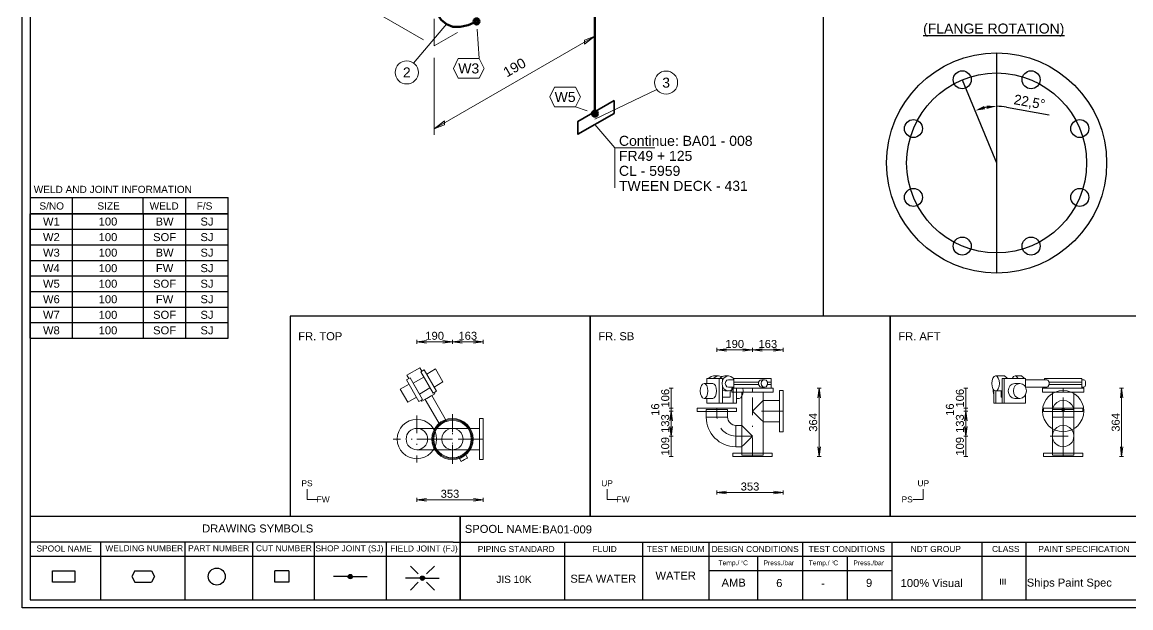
# Model space of a CAD drawing. Header units: millimetres. Extents: x 0 to 420, y 0 to 297.
# Drawn here: x 0 to 277.1, y 0 to 146.4 of the extents above; entities that cross this region are included whole.
import ezdxf
from ezdxf.enums import TextEntityAlignment as Align

# ---------------------------------------------------------------- set-up
doc = ezdxf.new("R2010")
doc.units = ezdxf.units.MM
doc.linetypes.add('DOTTED_DASHED5', pattern=[9.99994, 4.444418, -2.666651, 0.222221, -2.666651])
doc.linetypes.add('DOTTED_DASHED6', pattern=[10, 4.444444, -2.666667, 0.222222, -2.666667])
doc.layers.get('DEFPOINTS').update_dxf_attribs({"color": 1})
for name, color, linetype in [('FramesFromTables', 40, 'Continuous'), ('I_Coordinates', 11, 'Continuous'), ('I_Dimensions', 4, 'Continuous'), ('I_OtherComponents', 2, 'Continuous'), ('I_PartNumbers', 9, 'Continuous'), ('I_Pipes', 1, 'Continuous'), ('I_Tags', 8, 'Continuous'), ('SymbolsOnDrawingSheet', 1, 'Continuous'), ('TextFromTables', 2, 'Continuous'), ('TextFromTextBoxes', 2, 'Continuous')]:
    doc.layers.add(name, color=color, linetype=linetype)
doc.styles.add('Cadmatic Default Text', font='arial.ttf')
doc.dimstyles.new('ISO-25', dxfattribs={"dimtxt": 2.5, "dimasz": 2.5, "dimexe": 1.25, "dimexo": 0.625, "dimtad": 1, "dimtxsty": 'Standard', "dimcen": 2.5, "dimadec": 0, "dimazin": 0, "dimtfac": 1, "dimtmove": 0, "dimatfit": 3, "dimfxl": 1, "dimarcsym": 0})

# ---------------------------------------------------------------- blocks, each defined once
blk = doc.blocks.new('BA01728716702_BOM_4')
at = {"layer": 'FramesFromTables', "linetype": 'ByBlock', "lineweight": -3}
for p, q in [((2, 98.5), (51.5, 98.5)), ((2, 67.43), (2, 98.5)), ((2, 67.43), (2, 98.5)), ((12.6, 67.43), (12.6, 98.5)), ((12.6, 67.43), (12.6, 98.5)), ((30.3, 67.43), (30.3, 98.5)), ((30.3, 67.43), (30.3, 98.5)), ((40.9, 67.43), (40.9, 98.5)), ((40.9, 67.43), (40.9, 98.5)), ((51.5, 67.43), (51.5, 98.5)), ((2, 94.62), (51.5, 94.62)), ((2, 90.73), (51.5, 90.73)), ((2, 86.85), (51.5, 86.85)), ((2, 82.96), (51.5, 82.96)), ((2, 79.08), (51.5, 79.08)), ((2, 75.19), (51.5, 75.19)), ((2, 71.31), (51.5, 71.31))]:
    blk.add_line(p, q, dxfattribs=at)
at = {"layer": 'FramesFromTables', "linetype": 'ByBlock', "lineweight": -3, "flags": 128}
blk.add_lwpolyline([(2, 67.43), (51.5, 67.43), (51.5, 98.5)], dxfattribs=at)
at = {"layer": 'TextFromTables', "linetype": 'ByBlock', "lineweight": 25, "style": 'Cadmatic Default Text'}
for s, p in [('W1', (7.3, 96.56)), ('100', (21.45, 96.56)), ('BW', (35.6, 96.56)), ('SJ', (46.2, 96.56)), ('W2', (7.3, 92.67)), ('100', (21.45, 92.67)), ('SOF', (35.6, 92.67)), ('SJ', (46.2, 92.67)), ('W3', (7.3, 88.79)), ('100', (21.45, 88.79)), ('BW', (35.6, 88.79)), ('SJ', (46.2, 88.79)), ('100', (21.45, 84.91)), ('SJ', (46.2, 84.91)), ('W4', (7.3, 84.91)), ('FW', (35.6, 84.91)), ('W5', (7.3, 81.02)), ('100', (21.45, 81.02)), ('SOF', (35.6, 81.02)), ('SJ', (46.2, 81.02)), ('W6', (7.3, 77.14)), ('100', (21.45, 77.14)), ('FW', (35.6, 77.14)), ('SJ', (46.2, 77.14)), ('W7', (7.3, 73.25)), ('100', (21.45, 73.25)), ('SOF', (35.6, 73.25)), ('SJ', (46.2, 73.25)), ('W8', (7.3, 69.37)), ('100', (21.45, 69.37)), ('SOF', (35.6, 69.37)), ('SJ', (46.2, 69.37))]:
    blk.add_text(s, height=2, dxfattribs=at).set_placement(p, align=Align.MIDDLE_CENTER)
at = {"layer": 'TextFromTextBoxes', "linetype": 'ByBlock', "lineweight": -3, "style": 'Cadmatic Default Text'}
blk.add_text('BA01-009', height=2, dxfattribs=at).set_placement((130, 19.6), align=Align.MIDDLE_LEFT)
for s, p in [('WATER', (163.35, 8.05)), ('SEA WATER', (145.25, 7.28)), ('AMB', (177.85, 6.3)), ('6', (189.25, 6.2)), ('-', (200.2, 6.15)), ('9', (211.7, 6.25)), ('100% Visual', (227.35, 6.2)), ('Ships Paint Spec', (261.75, 6.3))]:
    blk.add_text(s, height=2, dxfattribs=at).set_placement(p, align=Align.MIDDLE_CENTER)
blk = doc.blocks.new('SEDS_SPOOL_FORMAT_Gol_8')
at = {"layer": 'SymbolsOnDrawingSheet', "linetype": 'ByBlock', "lineweight": -3, "flags": 128}
for points in [[(0, 297), (420, 297), (420, 0), (0, 0), (0, 297)], [(2, 295.01), (2, 2)], [(2, 102.57), (51.49, 102.57)], [(12.6, 98.45), (12.6, 102.57)], [(30.28, 98.45), (30.28, 102.57)], [(40.88, 98.45), (40.88, 102.57)], [(51.49, 98.45), (51.49, 102.57)], [(2, 98.5), (51.5, 98.5)], [(2, 98.5), (51.5, 98.5)], [(51.49, 98.47), (2, 98.47)], [(2, 98.45), (51.49, 98.45)], [(2, 22.93), (107.74, 22.93)], [(107.74, 22.93), (292.02, 22.93)], [(109.52, 22.93), (109.52, 2)], [(109.52, 2), (109.52, 22.93)], [(107.74, 16.45), (2, 16.45)], [(19.62, 16.45), (19.62, 2)], [(40.69, 16.45), (40.69, 2)], [(57.56, 16.45), (57.56, 2)], [(72.95, 16.45), (72.95, 2)], [(91.02, 16.45), (91.02, 2)], [(107.74, 16.45), (292.02, 16.45)], [(135.58, 16.45), (135.58, 2)], [(155.03, 16.45), (155.03, 2)], [(171.67, 16.45), (171.67, 2)], [(195.02, 16.45), (195.02, 2)], [(217.4, 16.45), (217.4, 2)], [(239.85, 16.45), (239.85, 2)], [(250.91, 16.34), (250.91, 2)], [(2, 12.91), (292.02, 12.91)], [(183.82, 12.91), (183.82, 2)], [(206.21, 12.91), (206.21, 2)], [(13.2, 6.41), (7.55, 6.41), (7.55, 9.23), (13.2, 9.23)], [(13.2, 9.23), (13.2, 6.41)], [(28.12, 9.23), (27.42, 7.82)], [(28.12, 9.23), (32.36, 9.23)], [(32.36, 9.23), (33.07, 7.82)], [(66.68, 9.23), (66.68, 6.41), (63.15, 6.41), (63.15, 9.23)], [(66.68, 9.23), (63.15, 9.23)], [(81.49, 7.78), (82.04, 8.32)], [(81.51, 7.9), (81.93, 8.32)], [(81.52, 7.7), (82.14, 8.32)], [(99, 8.47), (97.06, 10.41)], [(101.09, 8.47), (103.03, 10.41)], [(171.67, 9.37), (217.4, 9.37)], [(171.67, 9.37), (217.4, 9.37)], [(27.42, 7.82), (28.12, 6.41)], [(28.12, 6.41), (32.36, 6.41)], [(33.07, 7.82), (32.36, 6.41)], [(81.48, 7.82), (77.79, 7.82)], [(81.55, 7.62), (82.22, 8.29)], [(81.56, 8.06), (81.76, 8.26)], [(81.57, 7.54), (82.28, 8.25)], [(81.62, 7.48), (82.34, 8.2)], [(81.68, 7.44), (82.4, 8.16)], [(81.74, 7.39), (82.45, 8.1)], [(81.8, 7.35), (82.48, 8.02)], [(81.88, 7.32), (82.5, 7.94)], [(81.98, 7.32), (82.53, 7.86)], [(82.09, 7.32), (82.52, 7.75)], [(82.24, 7.36), (82.47, 7.59)], [(82.54, 7.82), (86.24, 7.82)], [(99.51, 7.42), (95.82, 7.42)], [(99, 6.38), (97.06, 4.44)], [(99.53, 7.47), (99.99, 7.93)], [(99.53, 7.37), (100.1, 7.93)], [(99.56, 7.29), (100.2, 7.93)], [(99.58, 7.62), (99.88, 7.93)], [(99.58, 7.21), (100.27, 7.89)], [(99.61, 7.13), (100.33, 7.84)], [(99.67, 7.08), (100.39, 7.8)], [(99.73, 7.03), (100.45, 7.75)], [(99.79, 6.99), (100.49, 7.69)], [(99.85, 6.94), (100.52, 7.61)], [(99.94, 6.92), (100.54, 7.53)], [(100.04, 6.92), (100.57, 7.45)], [(100.15, 6.92), (100.54, 7.31)], [(100.38, 7.04), (100.49, 7.15)], [(100.57, 7.42), (104.27, 7.42)], [(101.09, 6.38), (103.03, 4.44)], [(2, 2), (418.01, 2)]]:
    blk.add_lwpolyline(points, dxfattribs=at)
at = {"layer": 'SymbolsOnDrawingSheet', "linetype": 'ByBlock', "lineweight": -3}
for centre, radius in [((48.63, 7.82), 2.12), ((82.01, 7.82), 0.53), ((100.04, 7.42), 0.53)]:
    blk.add_circle(centre, radius, dxfattribs=at)
at = {"layer": 'SymbolsOnDrawingSheet', "linetype": 'ByBlock', "lineweight": -3, "style": 'Cadmatic Default Text'}
for s, p in [('WELD AND JOINT INFORMATION', (2.89, 105.5)), ('S/NO', (4.31, 101.36)), ('SIZE', (18.81, 101.36)), ('WELD', (31.86, 101.36)), ('F/S', (43.63, 101.36))]:
    blk.add_text(s, height=1.8, dxfattribs=at).set_placement(p, align=Align.TOP_LEFT)
for s, height, p in [('DRAWING SYMBOLS', 2, (44.98, 18.84)), ('Temp./  C   ', 1.2, (174.06, 10.65)), ('0', 0.53, (179.71, 11.25)), ('Press./bar', 1.2, (185.31, 10.65)), ('Temp./  C   ', 1.2, (196.61, 10.65)), ('0', 0.53, (202.37, 11.25)), ('Press./bar', 1.2, (207.78, 10.65))]:
    blk.add_text(s, height=height, dxfattribs=at).set_placement(p)
for s, height, p in [('SPOOL NAME:', 2, (110.65, 19.73)), ('SPOOL NAME', 1.5, (3.58, 14.83)), ('WELDING NUMBER', 1.5, (20.79, 14.91)), ('PART NUMBER', 1.5, (41.48, 14.91)), ('CUT NUMBER', 1.5, (58.44, 14.91)), ('SHOP JOINT (SJ)', 1.5, (73.31, 14.85)), ('FIELD JOINT (FJ)', 1.5, (92, 14.83)), ('PIPING STANDARD', 1.5, (113.89, 14.7)), ('FLUID', 1.5, (142.57, 14.7)), ('TEST MEDIUM', 1.5, (156.14, 14.7)), ('DESIGN CONDITIONS', 1.5, (172.34, 14.7)), ('TEST CONDITIONS', 1.5, (196.58, 14.7)), ('NDT GROUP', 1.5, (222.09, 14.7)), ('CLASS', 1.5, (242.43, 14.72)), ('PAINT SPECIFICATION', 1.5, (254.01, 14.7)), ('JIS 10K', 1.8, (118.53, 7.12)), ('III', 1.5, (244.26, 6.51))]:
    blk.add_text(s, height=height, dxfattribs=at).set_placement(p, align=Align.MIDDLE_LEFT)
blk = doc.blocks.new('BA01728716702_PRT_8_3')
at = {"layer": 'I_Pipes', "linetype": 'ByBlock', "lineweight": 0}
for q in [(67.66, 122.78), (73.5, 119.42)]:
    blk.add_line((67.66, 116.05), q, dxfattribs=at)
at = {"layer": 'I_Pipes', "linetype": 'ByBlock', "lineweight": 50, "flags": 128}
blk.add_lwpolyline([(78.27, 122.17), (76.2, 121.21), (74.21, 120.76), (72.38, 120.83), (70.77, 121.43), (69.45, 122.52), (68.47, 124.07), (67.87, 126.02), (67.66, 128.29)], dxfattribs=at)
at = {"layer": 'I_Pipes', "linetype": 'ByBlock', "lineweight": 50}
for centre, radius in [((67.66, 128.29), 0.75), ((67.66, 128.29), 0.375), ((78.27, 122.17), 0.75), ((78.27, 122.17), 0.375)]:
    blk.add_circle(centre, radius, dxfattribs=at)
blk = doc.blocks.new('BA01728716702_PRT_12_3')
at = {"layer": 'I_Pipes', "linetype": 'ByBlock', "lineweight": 50}
blk.add_line((107.86, 99.11), (107.86, 227.87), dxfattribs=at)
blk = doc.blocks.new('BA01728716702_PRT_17_3')
at = {"layer": 'I_OtherComponents', "linetype": 'ByBlock', "lineweight": 35, "flags": 128}
blk.add_lwpolyline([(112.67, 102.37), (112.67, 99.16), (103.62, 93.93), (103.62, 97.15), (112.67, 102.37)], dxfattribs=at)
at = {"layer": 'I_OtherComponents', "linetype": 'ByBlock', "lineweight": 50}
for radius in [0.75, 0.375]:
    blk.add_circle((107.86, 99.11), radius, dxfattribs=at)
blk = doc.blocks.new('BA01728716702_DIM_0_3')
at = {"layer": 'I_Dimensions', "linetype": 'ByBlock', "lineweight": 0}
for p, q in [((40.17, 178.27), (65.06, 163.9)), ((41.46, 131.17), (41.46, 177.52)), ((65.06, 117.55), (40.17, 131.92))]:
    blk.add_line(p, q, dxfattribs=at)
at = {"layer": 'I_Dimensions', "linetype": 'ByBlock', "lineweight": 0, "flags": 128}
for points in [[(41.46, 177.52), (41.9, 174.27), (41.03, 174.77), (41.46, 177.52)], [(41.46, 131.17), (41.9, 133.92), (41.03, 134.42), (41.46, 131.17)]]:
    blk.add_lwpolyline(points, dxfattribs=at)
at = {"layer": 'I_Dimensions', "linetype": 'ByBlock', "lineweight": 0, "style": 'Cadmatic Default Text'}
blk.add_text('149', height=2.5, rotation=90, dxfattribs=at).set_placement((38.22, 156.22), align=Align.MIDDLE_CENTER)
blk = doc.blocks.new('BA01728716702_DIM_1_3')
at = {"layer": 'I_Dimensions', "linetype": 'ByBlock', "lineweight": 0}
for p, q in [((107.86, 117), (107.86, 136.26)), ((67.66, 95.3), (107.86, 118.5)), ((67.66, 113.05), (67.66, 93.8))]:
    blk.add_line(p, q, dxfattribs=at)
at = {"layer": 'I_Dimensions', "linetype": 'ByBlock', "lineweight": 0, "flags": 128}
for points in [[(107.86, 118.5), (105.26, 116.5), (105.26, 117.5), (107.86, 118.5)], [(67.66, 95.3), (70.26, 96.3), (70.26, 97.3), (67.66, 95.3)]]:
    blk.add_lwpolyline(points, dxfattribs=at)
at = {"layer": 'I_Dimensions', "linetype": 'ByBlock', "lineweight": 0, "style": 'Cadmatic Default Text'}
blk.add_text('190', height=2.5, rotation=30, dxfattribs=at).set_placement((87.76, 110.65), align=Align.MIDDLE_CENTER)
blk = doc.blocks.new('BA01728716702_CRD_0_3')
at = {"layer": 'I_Coordinates', "linetype": 'ByBlock', "lineweight": 0}
blk.add_line((112.88, 90.55), (107.86, 96.38), dxfattribs=at)
at = {"layer": 'I_Coordinates', "linetype": 'ByBlock', "lineweight": 0, "flags": 128}
blk.add_lwpolyline([(112.88, 80.55), (112.88, 90.55), (122.88, 90.55)], dxfattribs=at)
at = {"layer": 'I_Coordinates', "linetype": 'ByBlock', "lineweight": 0, "style": 'Cadmatic Default Text'}
for s, p in [('Continue: BA01 - 008', (113.88, 93.55)), ('FR49 + 125', (113.88, 89.8)), ('CL - 5959', (113.88, 86.05)), ('TWEEN DECK - 431', (113.88, 82.3))]:
    blk.add_text(s, height=2.5, dxfattribs=at).set_placement(p, align=Align.TOP_LEFT)
blk = doc.blocks.new('BA01728716702_PTN_0_3')
at = {"layer": 'I_PartNumbers', "linetype": 'ByBlock', "lineweight": 0}
blk.add_line((123.32, 105.15), (107.86, 97.75), dxfattribs=at)
blk.add_circle((125.66, 106.85), 2.89, dxfattribs=at)
at = {"layer": 'I_PartNumbers', "linetype": 'ByBlock', "lineweight": 0, "style": 'Cadmatic Default Text'}
blk.add_text('3', height=2.5, dxfattribs=at).set_placement((125.66, 106.85), align=Align.MIDDLE_CENTER)
blk = doc.blocks.new('BA01728716702_PTN_9_3')
at = {"layer": 'I_PartNumbers', "linetype": 'ByBlock', "lineweight": 0}
blk.add_line((62.54, 111.74), (70.77, 121.43), dxfattribs=at)
blk.add_circle((60.84, 109.4), 2.89, dxfattribs=at)
at = {"layer": 'I_PartNumbers', "linetype": 'ByBlock', "lineweight": 0, "style": 'Cadmatic Default Text'}
blk.add_text('2', height=2.5, dxfattribs=at).set_placement((60.84, 109.4), align=Align.MIDDLE_CENTER)
blk = doc.blocks.new('Pi_Weld_5')
at = {"layer": 'I_Tags', "linetype": 'ByBlock', "lineweight": 0, "flags": 128}
for points in [[(2.62, 2.45), (2.09, 9.78)], [(-2.62, 2.45), (-3.84, 0)], [(-3.84, 0), (-2.62, -2.45)], [(2.62, 2.45), (-2.62, 2.45)], [(3.84, 0), (2.62, 2.45)], [(2.62, -2.45), (3.84, 0)], [(-2.62, -2.45), (2.62, -2.45)]]:
    blk.add_lwpolyline(points, dxfattribs=at)
at = {"layer": 'I_Tags', "linetype": 'ByBlock', "lineweight": 0, "style": 'Cadmatic Default Text'}
blk.add_text('W3', height=2.5, dxfattribs=at).set_placement((0, 0), align=Align.MIDDLE_CENTER)
blk = doc.blocks.new('Pi_Weld_6')
at = {"layer": 'I_Tags', "linetype": 'ByBlock', "lineweight": 0, "flags": 128}
for points in [[(-2.62, 2.45), (-3.84, 0)], [(-3.84, 0), (-2.62, -2.45)], [(2.62, 2.45), (-2.62, 2.45)], [(3.84, 0), (2.62, 2.45)], [(2.62, -2.45), (3.84, 0)], [(-2.62, -2.45), (2.62, -2.45)], [(2.62, -2.45), (5.55, -3.49)]]:
    blk.add_lwpolyline(points, dxfattribs=at)
at = {"layer": 'I_Tags', "linetype": 'ByBlock', "lineweight": 0, "style": 'Cadmatic Default Text'}
blk.add_text('W5', height=2.5, dxfattribs=at).set_placement((0, 0), align=Align.MIDDLE_CENTER)
blk = doc.blocks.new('*U52')
blk.add_circle((0, 0), 2.25)
blk = doc.blocks.new('*U53')
at = {"color": 0, "linetype": 'ByBlock', "lineweight": -2, "transparency": 16777216}
blk.add_blockref('*U52', (-209.94, 47.4), dxfattribs=at)
for p, rotation in [((-225.85, 40.81), 45.00000000000001), ((-194.03, 40.81), 315), ((-232.44, 24.9), 90), ((-187.44, 24.9), 270), ((-225.85, 8.99), 135), ((-194.03, 8.99), 225), ((-209.94, 2.4), 180)]:
    blk.add_blockref('*U52', p, dxfattribs=dict(at, rotation=rotation))
blk = doc.blocks.new('*D54')
at = {"color": 0, "lineweight": -2, "transparency": 16777216}
blk.add_line((246.07, 125.15), (256.74, 123.24), dxfattribs=at)
for start, end in [(100.1241, 102.3759), (79.8759, 90)]:
    blk.add_arc((243.58, 111.2), 14.17, start, end, dxfattribs=at)
at = {"color": 0, "transparency": 16777216}
for points in [[(240.67, 124.64), (240.42, 125.43), (238.16, 124.29)], [(241.06, 125.56), (241.13, 124.73), (243.58, 125.37)]]:
    blk.add_solid(points, dxfattribs=at)
at = {"layer": 'DEFPOINTS', "color": 0, "transparency": 16777216}
for p in [(243.58, 138.7), (234.97, 131.99), (239.92, 124.88), (243.58, 111.2), (243.58, 83.7)]:
    blk.add_point(p, dxfattribs=at)
at = {"color": 0, "transparency": 16777216, "insert": (251.77, 126.24), "char_height": 2.5, "attachment_point": 5, "rotation": 349.8759}
blk.add_mtext('22,5°', dxfattribs=at)

msp = doc.modelspace()

# ---------------------------------------------------------------- linework, layer by layer
for p, q in [((243.583, 138.699), (243.583, 83.699)), ((234.972, 131.987), (243.583, 111.199))]:
    msp.add_line(p, q)
msp.add_lwpolyline([(284.351, 72.9), (200.294, 72.9), (200.294, 151.076), (284.351, 151.076)], close=True)
at = {"linetype": 'DOTTED_DASHED6', "lineweight": 13, "flags": 128}
for points in [[(182.559, 54.874), (182.559, 53.937)], [(182.559, 38.153), (182.559, 53.937)], [(260.209, 54.874), (260.209, 53.937)], [(260.209, 38.153), (260.209, 53.937)], [(173.659, 49.922), (173.659, 49.079)], [(260.209, 49.922), (260.209, 49.079)], [(98.659, 48.094), (98.659, 36.287)], [(107.559, 48.375), (107.559, 36.006)], [(107.559, 36.287), (107.559, 48.094)], [(173.659, 47.698), (173.659, 49.594)], [(190.215, 49.172), (189.278, 49.172)], [(260.209, 47.698), (260.209, 49.594)], [(260.209, 42.938), (260.209, 47.698)], [(104.563, 42.191), (92.756, 42.191)], [(98.659, 42.191), (103.419, 42.191)], [(113.743, 42.191), (101.374, 42.191)], [(113.462, 42.191), (101.655, 42.191)], [(114.278, 42.191), (107.559, 42.191)], [(115.215, 42.191), (114.278, 42.191)], [(256.996, 42.938), (263.422, 42.938)], [(260.209, 42.938), (260.209, 40.261)], [(182.559, 37.825), (182.559, 38.669)], [(260.209, 37.825), (260.209, 38.669)]]:
    msp.add_lwpolyline(points, dxfattribs=at)
at = {"linetype": 'DOTTED_DASHED5', "lineweight": 13, "flags": 128}
for points in [[(178.419, 42.938), (177.187, 43.1), (176.039, 43.576), (175.053, 44.332), (174.297, 45.318), (173.822, 46.466), (173.659, 47.698)], [(189.278, 49.172), (182.559, 49.172)], [(103.419, 42.191), (107.557, 42.191)], [(178.419, 42.938), (182.557, 42.938)]]:
    msp.add_lwpolyline(points, dxfattribs=at)
for radius in [27.5, 22.5]:
    msp.add_circle((243.583, 111.199), radius)
at = {"layer": 'SymbolsOnDrawingSheet', "linetype": 'ByBlock', "lineweight": 25, "flags": 128}
for points in [[(67, 22.9), (142, 22.9), (142, 72.9), (67, 72.9), (67, 22.9)], [(142, 22.9), (217, 22.9), (217, 72.9), (142, 72.9), (142, 22.9)], [(217, 22.9), (292, 22.9), (292, 72.9), (217, 72.9), (217, 22.9)]]:
    msp.add_lwpolyline(points, dxfattribs=at)
at = {"layer": 'SymbolsOnDrawingSheet', "linetype": 'ByBlock', "lineweight": 13, "flags": 128}
for points in [[(98.659, 66.006), (98.659, 67.006)], [(98.659, 66.506), (101.059, 66.19), (98.659, 66.506), (101.059, 66.823), (98.659, 66.506)], [(107.559, 66.506), (105.159, 66.823), (107.559, 66.506), (105.159, 66.19), (107.559, 66.506)], [(107.559, 66.006), (107.559, 67.006)], [(107.559, 66.506), (109.959, 66.19), (107.559, 66.506), (109.959, 66.823), (107.559, 66.506)], [(115.215, 66.506), (112.815, 66.823), (115.215, 66.506), (112.815, 66.19), (115.215, 66.506)], [(115.215, 66.006), (115.215, 67.006)], [(98.659, 66.506), (107.559, 66.506)], [(107.559, 66.506), (115.215, 66.506)], [(173.659, 63.966), (173.659, 64.966)], [(173.659, 64.466), (176.059, 64.15), (173.659, 64.466), (176.059, 64.782), (173.659, 64.466)], [(173.659, 64.466), (182.559, 64.466)], [(182.559, 64.466), (180.159, 64.782), (182.559, 64.466), (180.159, 64.15), (182.559, 64.466)], [(182.559, 63.966), (182.559, 64.966)], [(182.559, 64.466), (184.959, 64.15), (182.559, 64.466), (184.959, 64.782), (182.559, 64.466)], [(182.559, 64.466), (190.215, 64.466)], [(190.215, 64.466), (187.815, 64.782), (190.215, 64.466), (187.815, 64.15), (190.215, 64.466)], [(190.215, 63.966), (190.215, 64.966)], [(162.74, 54.874), (161.74, 54.874)], [(162.24, 49.922), (162.24, 54.874)], [(198.715, 54.874), (199.715, 54.874)], [(199.215, 54.874), (198.899, 52.474), (199.215, 54.874), (199.531, 52.474), (199.215, 54.874)], [(199.215, 37.825), (199.215, 54.874)], [(236.394, 54.874), (235.394, 54.874)], [(235.894, 49.922), (235.894, 54.874)], [(274.327, 54.874), (275.327, 54.874)], [(274.827, 54.874), (274.511, 52.474), (274.827, 54.874), (275.143, 52.474), (274.827, 54.874)], [(274.827, 37.825), (274.827, 54.874)], [(162.74, 49.922), (161.74, 49.922)], [(162.24, 49.172), (162.24, 49.922)], [(236.394, 49.922), (235.394, 49.922)], [(235.894, 49.172), (235.894, 49.922)], [(162.74, 49.172), (161.74, 49.172)], [(162.24, 49.172), (161.924, 46.772), (162.24, 49.172), (162.556, 46.772), (162.24, 49.172)], [(162.24, 42.938), (162.24, 49.172)], [(236.394, 49.172), (235.394, 49.172)], [(235.894, 49.172), (235.577, 46.772), (235.894, 49.172), (236.21, 46.772), (235.894, 49.172)], [(235.894, 42.938), (235.894, 49.172)], [(162.24, 42.938), (162.556, 45.338), (162.24, 42.938), (161.924, 45.338), (162.24, 42.938)], [(235.894, 42.938), (236.21, 45.338), (235.894, 42.938), (235.577, 45.338), (235.894, 42.938)], [(162.74, 42.938), (161.74, 42.938)], [(162.24, 37.825), (162.24, 42.938)], [(236.394, 42.938), (235.394, 42.938)], [(235.894, 37.825), (235.894, 42.938)], [(199.215, 37.825), (199.531, 40.225), (199.215, 37.825), (198.899, 40.225), (199.215, 37.825)], [(274.827, 37.825), (275.143, 40.225), (274.827, 37.825), (274.511, 40.225), (274.827, 37.825)], [(162.74, 37.825), (161.74, 37.825)], [(198.715, 37.825), (199.715, 37.825)], [(236.394, 37.825), (235.394, 37.825)], [(274.327, 37.825), (275.327, 37.825)], [(173.659, 29.325), (173.659, 28.325)], [(173.659, 28.825), (176.059, 28.509), (173.659, 28.825), (176.059, 29.141), (173.659, 28.825)], [(173.659, 28.825), (190.215, 28.825)], [(190.215, 28.825), (187.815, 29.141), (190.215, 28.825), (187.815, 28.509), (190.215, 28.825)], [(190.215, 29.325), (190.215, 28.325)], [(98.659, 27.506), (98.659, 26.506)], [(98.659, 27.006), (101.059, 26.69), (98.659, 27.006), (101.059, 27.323), (98.659, 27.006)], [(98.659, 27.006), (115.215, 27.006)], [(115.215, 27.006), (112.815, 27.323), (115.215, 27.006), (112.815, 26.69), (115.215, 27.006)], [(115.215, 27.506), (115.215, 26.506)]]:
    msp.add_lwpolyline(points, dxfattribs=at)
at = {"layer": 'SymbolsOnDrawingSheet', "linetype": 'ByBlock', "lineweight": 18, "flags": 128}
for points in [[(96.191, 58.132), (99.437, 60.006)], [(99.437, 60.006), (99.924, 59.162)], [(100.502, 59.496), (99.622, 58.988)], [(99.622, 58.988), (102.714, 53.632), (103.594, 54.14)], [(100.502, 59.496), (103.594, 54.14)], [(105.186, 56.466), (102.985, 55.195), (101.111, 58.441), (103.312, 59.712), (105.186, 56.466)], [(94.508, 54.629), (96.709, 55.9)], [(100.072, 52.107), (96.98, 57.463), (96.1, 56.955)], [(99.192, 51.599), (96.1, 56.955)], [(96.678, 57.288), (96.191, 58.132)], [(100.395, 57.649), (97.753, 56.124)], [(100.395, 57.649), (97.753, 56.124)], [(99.299, 53.446), (97.753, 56.124)], [(170.445, 56.092), (170.803, 55.949), (171.107, 55.543), (171.31, 54.935), (171.382, 54.218), (171.31, 53.501), (171.107, 52.893), (170.803, 52.486), (170.445, 52.344), (170.086, 52.486), (169.782, 52.893), (169.579, 53.501), (169.508, 54.218), (169.579, 54.935), (169.782, 55.543), (170.086, 55.949), (170.445, 56.092)], [(172.642, 56.092), (170.445, 56.092)], [(174.192, 57.31), (171.1, 57.31)], [(171.1, 57.31), (171.1, 56.092)], [(171.668, 57.417), (171.606, 57.31)], [(172.816, 57.966), (172.195, 57.823), (171.668, 57.417)], [(172.642, 56.092), (173, 55.949), (173.304, 55.543), (173.507, 54.935), (173.579, 54.218), (173.507, 53.501), (173.304, 52.893), (173, 52.486), (172.642, 52.344)], [(172.816, 57.966), (174.074, 57.966)], [(172.926, 57.417), (172.864, 57.31)], [(174.074, 57.966), (173.453, 57.823), (172.926, 57.417)], [(174.695, 57.823), (174.074, 57.966)], [(174.192, 51.126), (174.192, 57.31), (175.072, 57.31)], [(174.413, 57.31), (174.475, 57.417)], [(174.475, 57.417), (175.001, 57.823), (175.622, 57.966)], [(174.848, 57.705), (174.695, 57.823)], [(176.557, 54.218), (175.936, 54.36), (175.409, 54.767), (175.058, 55.375), (174.934, 56.092), (175.058, 56.809), (175.409, 57.417), (175.936, 57.823), (176.557, 57.966), (177.178, 57.823), (177.705, 57.417)], [(175.072, 57.31), (175.072, 56.834)], [(176.557, 57.966), (175.622, 57.966)], [(175.857, 56.56), (175.748, 56.092)], [(175.748, 56.092), (175.857, 55.623)], [(176.154, 56.903), (175.857, 56.56)], [(175.857, 55.623), (176.154, 55.28)], [(176.559, 57.029), (176.154, 56.903)], [(177.874, 57.029), (176.559, 57.029)], [(177.705, 57.417), (177.874, 57.125)], [(177.874, 57.31), (177.767, 57.31)], [(177.874, 54.874), (177.874, 57.31), (187.244, 57.31), (187.244, 54.874), (177.874, 54.874)], [(177.874, 55.787), (177.874, 56.396)], [(177.874, 56.396), (184.12, 56.396)], [(184.121, 55.787), (177.874, 55.787)], [(184.042, 56.092), (184.163, 56.56)], [(184.163, 55.623), (184.042, 56.092)], [(184.163, 56.56), (184.484, 56.903)], [(184.484, 55.28), (184.163, 55.623)], [(184.484, 56.903), (184.901, 57.029), (185.531, 57.029)], [(185.531, 57.029), (185.125, 56.903), (184.828, 56.56), (184.72, 56.092), (184.828, 55.623), (185.125, 55.28), (185.531, 55.155), (185.937, 55.28), (186.234, 55.623), (186.343, 56.092), (186.234, 56.56), (185.937, 56.903), (185.531, 57.029)], [(186.272, 56.396), (187.244, 56.396)], [(187.244, 55.787), (186.272, 55.787)], [(187.244, 56.396), (187.244, 55.787)], [(243.331, 57.966), (243.689, 57.823), (243.993, 57.417), (244.196, 56.809), (244.268, 56.092), (244.196, 55.375), (243.993, 54.767), (243.689, 54.36), (243.331, 54.218), (242.972, 54.36), (242.668, 54.767), (242.465, 55.375), (242.394, 56.092), (242.465, 56.809), (242.668, 57.417), (242.972, 57.823), (243.331, 57.966)], [(245.509, 57.966), (243.331, 57.966)], [(245.445, 51.126), (245.445, 57.31), (244.937, 57.31), (244.937, 51.126), (245.445, 51.126)], [(250.801, 57.31), (245.445, 57.31)], [(245.509, 57.966), (246.172, 57.417)], [(246.172, 57.417), (246.208, 57.31)], [(248.126, 52.344), (247.504, 52.486), (246.978, 52.893), (246.626, 53.501), (246.503, 54.218), (246.626, 54.935), (246.978, 55.543), (247.504, 55.949), (248.126, 56.092)], [(247.529, 57.417), (247.493, 57.31)], [(248.854, 57.417), (248.55, 57.823), (248.191, 57.966), (247.833, 57.823), (247.529, 57.417)], [(249.394, 52.344), (248.773, 52.486), (248.246, 52.893), (247.895, 53.501), (247.771, 54.218), (247.895, 54.935), (248.246, 55.543), (248.773, 55.949), (249.394, 56.092), (250.015, 55.949), (250.542, 55.543), (250.893, 54.935), (251.017, 54.218), (250.893, 53.501), (250.542, 52.893), (250.015, 52.486), (249.394, 52.344)], [(249.394, 56.092), (248.126, 56.092)], [(248.191, 57.966), (249.81, 57.966)], [(248.89, 57.31), (248.854, 57.417)], [(250.473, 57.417), (249.81, 57.966)], [(250.509, 57.31), (250.473, 57.417)], [(250.801, 55.094), (250.801, 57.31)], [(250.801, 57.029), (256.152, 57.029)], [(255.524, 57.31), (264.894, 57.31), (264.894, 54.874), (255.524, 54.874)], [(255.524, 57.029), (255.524, 57.31)], [(256.152, 57.029), (256.406, 56.903)], [(256.406, 56.903), (256.619, 56.56)], [(256.619, 55.623), (256.406, 55.28)], [(256.619, 56.56), (256.702, 56.092)], [(256.702, 56.092), (256.619, 55.623)], [(256.648, 56.396), (264.894, 56.396)], [(264.894, 55.787), (256.648, 55.787)], [(265.358, 57.029), (264.894, 57.029)], [(264.894, 56.396), (264.894, 55.787)], [(265.592, 56.903), (265.358, 57.029)], [(265.764, 56.56), (265.592, 56.903)], [(265.592, 55.28), (265.764, 55.623)], [(265.827, 56.092), (265.764, 56.56)], [(265.764, 55.623), (265.827, 56.092)], [(98.583, 52.654), (96.382, 51.383), (94.508, 54.629)], [(99.299, 53.446), (101.941, 54.971)], [(103.18, 53.523), (99.934, 51.649)], [(101.965, 52.816), (101.559, 52.582)], [(102.262, 52.987), (101.965, 52.816)], [(105.954, 46.592), (106.075, 46.635), (102.371, 53.05), (102.262, 52.987)], [(103.016, 53.807), (103.18, 53.523)], [(175.072, 55.349), (175.072, 51.126)], [(175.622, 54.218), (175.072, 54.344)], [(176.941, 54.306), (176.941, 52.672), (175.072, 52.672)], [(175.072, 52.672), (175.395, 52.672)], [(175.395, 52.672), (176.941, 52.672)], [(175.622, 54.218), (176.557, 54.218)], [(176.154, 55.28), (176.559, 55.155)], [(177.705, 54.767), (177.178, 54.36), (176.557, 54.218)], [(176.559, 55.155), (177.873, 55.155)], [(187.712, 54.874), (187.712, 53.937), (177.405, 53.937), (177.405, 54.874), (187.712, 54.874)], [(177.874, 55.059), (177.705, 54.767)], [(177.714, 54.783), (177.714, 51.126)], [(178.594, 51.126), (178.594, 54.874)], [(179.245, 52.344), (179.604, 52.486), (179.908, 52.893), (180.111, 53.501), (180.182, 54.218)], [(179.881, 38.153), (179.881, 53.937), (185.236, 53.937), (185.236, 38.153), (179.881, 38.153)], [(180.182, 54.218), (180.117, 54.874)], [(185.531, 55.155), (184.901, 55.155), (184.484, 55.28)], [(190.215, 44.018), (189.278, 44.018), (189.278, 54.325), (190.215, 54.325), (190.215, 44.018)], [(242.763, 54.64), (242.69, 54.218)], [(242.69, 54.218), (242.814, 53.501)], [(242.814, 53.501), (242.904, 53.345)], [(242.904, 51.126), (242.904, 54.452)], [(243.331, 54.218), (244.937, 54.218)], [(243.412, 54.218), (243.412, 51.126)], [(244.751, 54.218), (244.751, 52.672), (244.937, 52.672)], [(244.751, 52.672), (244.937, 52.672)], [(256.152, 55.155), (250.801, 55.155)], [(250.801, 51.126), (250.801, 53.341)], [(265.363, 54.874), (265.363, 53.937), (255.056, 53.937), (255.056, 54.874), (265.363, 54.874)], [(255.524, 54.874), (255.524, 55.155)], [(256.406, 55.28), (256.152, 55.155)], [(257.532, 38.153), (257.532, 53.937), (262.887, 53.937), (262.887, 38.153), (257.532, 38.153)], [(264.894, 55.155), (265.358, 55.155)], [(265.358, 55.155), (265.592, 55.28)], [(99.192, 51.599), (100.072, 52.107)], [(99.934, 51.649), (99.77, 51.933)], [(100.857, 52.176), (100.748, 52.113), (104.452, 45.698)], [(101.154, 52.347), (100.857, 52.176)], [(101.559, 52.582), (101.154, 52.347)], [(178.579, 49.922), (178.579, 49.079), (168.74, 49.079), (168.74, 49.922), (178.579, 49.922)], [(170.445, 52.344), (172.642, 52.344)], [(171.1, 52.344), (171.1, 51.126)], [(171.1, 51.126), (174.192, 51.126)], [(171.1, 51.126), (171.98, 51.126), (175.072, 51.126)], [(175.072, 51.126), (174.192, 51.126)], [(174.622, 51.126), (177.714, 51.126)], [(174.622, 51.126), (175.502, 51.126), (178.594, 51.126)], [(177.714, 51.126), (178.594, 51.126)], [(179.245, 52.344), (178.594, 52.344)], [(183.386, 49.999), (182.559, 49.172)], [(184.132, 50.745), (183.386, 49.999)], [(184.725, 51.338), (184.132, 50.745)], [(185.105, 51.718), (184.725, 51.338)], [(189.274, 51.849), (185.236, 51.849), (185.105, 51.718)], [(242.904, 51.126), (248.259, 51.126), (248.768, 51.126)], [(243.412, 51.126), (242.904, 51.126)], [(243.412, 51.126), (248.768, 51.126)], [(244.937, 51.126), (250.293, 51.126)], [(245.445, 51.126), (250.801, 51.126)], [(248.126, 52.344), (249.394, 52.344)], [(250.293, 51.126), (250.801, 51.126)], [(255.29, 49.922), (255.29, 49.078)], [(255.29, 49.922), (255.949, 49.922)], [(255.949, 49.922), (256.731, 49.922), (257.75, 49.922), (258.936, 49.922), (259.974, 49.922), (260.444, 49.922), (261.482, 49.922), (262.669, 49.922), (263.687, 49.922), (264.469, 49.922), (264.96, 49.922), (265.129, 49.922)], [(257.663, 49.999), (257.532, 49.172), (257.663, 49.999)], [(258.043, 50.745), (257.663, 49.999), (258.043, 50.745)], [(258.635, 51.338), (258.043, 50.745), (258.635, 51.338)], [(259.382, 51.718), (258.635, 51.338), (259.382, 51.718)], [(260.209, 51.849), (259.382, 51.718), (260.209, 51.849)], [(259.974, 49.078), (259.974, 49.922)], [(261.037, 51.718), (260.209, 51.849), (261.037, 51.718)], [(260.444, 49.922), (260.444, 49.078)], [(261.783, 51.338), (261.037, 51.718), (261.783, 51.338)], [(262.375, 50.745), (261.783, 51.338), (262.375, 50.745)], [(262.756, 49.999), (262.375, 50.745), (262.756, 49.999)], [(262.887, 49.172), (262.756, 49.999), (262.887, 49.172)], [(265.129, 49.078), (265.129, 49.922)], [(115.215, 37.037), (114.278, 37.037), (114.278, 47.344), (115.215, 47.344), (115.215, 37.037)], [(170.982, 47.698), (170.982, 49.594), (176.337, 49.594), (176.337, 47.698), (170.982, 47.698)], [(170.982, 47.698), (176.337, 47.698)], [(182.559, 49.172), (183.386, 48.344)], [(183.386, 48.344), (184.132, 47.598)], [(184.132, 47.598), (184.725, 47.006)], [(255.29, 49.078), (255.457, 49.078), (255.949, 49.078), (256.731, 49.078), (257.75, 49.078), (258.936, 49.078), (260.209, 49.078), (261.482, 49.078), (262.669, 49.078), (263.687, 49.078), (264.469, 49.078), (264.96, 49.078), (265.129, 49.078), (264.96, 49.078), (264.469, 49.078), (263.687, 49.078), (262.669, 49.078), (261.482, 49.078), (260.444, 49.078), (259.974, 49.078), (258.936, 49.078), (257.75, 49.078), (256.731, 49.078), (255.949, 49.078), (255.457, 49.078), (255.29, 49.078)], [(257.532, 47.698), (257.532, 49.594), (262.887, 49.594), (262.887, 47.698), (257.532, 47.698)], [(262.887, 47.698), (262.756, 47.698), (262.375, 47.698), (261.783, 47.698), (261.037, 47.698), (260.209, 47.698), (259.382, 47.698), (258.635, 47.698), (258.043, 47.698), (257.663, 47.698), (257.532, 47.698)], [(257.532, 47.698), (257.532, 46.466)], [(262.887, 46.466), (262.887, 47.698)], [(98.659, 44.868), (98.822, 44.868)], [(98.822, 44.868), (99.297, 44.868)], [(99.297, 44.868), (100.053, 44.868)], [(100.053, 44.868), (101.039, 44.868)], [(101.039, 44.868), (102.187, 44.868)], [(102.187, 44.868), (103.419, 44.868)], [(106.731, 44.737), (107.557, 44.868), (103.424, 44.868)], [(104.452, 45.698), (104.549, 45.781)], [(104.549, 45.781), (104.822, 45.993)], [(104.822, 45.993), (105.216, 46.248)], [(105.216, 46.248), (105.634, 46.462)], [(105.392, 43.764), (105.985, 44.357)], [(105.634, 46.462), (105.954, 46.592)], [(105.985, 44.357), (106.731, 44.737)], [(114.274, 44.868), (107.559, 44.868), (108.386, 44.737)], [(108.386, 44.737), (109.132, 44.357)], [(109.132, 44.357), (109.725, 43.764)], [(178.419, 45.616), (178.419, 40.261)], [(180.012, 45.485), (179.881, 45.616), (178.424, 45.616)], [(180.392, 45.104), (180.012, 45.485)], [(180.985, 44.512), (180.392, 45.104)], [(181.731, 43.766), (180.985, 44.512)], [(184.725, 47.006), (185.105, 46.625)], [(185.105, 46.625), (185.236, 46.494), (189.274, 46.494)], [(257.532, 46.466), (257.532, 45.318)], [(257.532, 45.318), (257.532, 44.332)], [(258.043, 44.512), (257.663, 43.766)], [(258.635, 45.104), (258.043, 44.512)], [(259.382, 45.485), (258.635, 45.104)], [(260.209, 45.616), (259.382, 45.485)], [(261.037, 45.485), (260.209, 45.616)], [(261.783, 45.104), (261.037, 45.485)], [(262.375, 44.512), (261.783, 45.104)], [(262.756, 43.766), (262.375, 44.512)], [(262.887, 45.318), (262.887, 46.466)], [(262.887, 44.332), (262.887, 45.318)], [(104.881, 42.191), (105.012, 43.018)], [(105.012, 41.363), (104.881, 42.191)], [(105.012, 43.018), (105.392, 43.764)], [(109.725, 43.764), (110.105, 43.018)], [(110.105, 43.018), (110.236, 42.191)], [(110.236, 42.191), (110.105, 41.363)], [(180.985, 41.364), (181.731, 42.111)], [(182.557, 42.938), (181.731, 43.766)], [(181.731, 42.111), (182.557, 42.938)], [(257.532, 44.332), (257.532, 43.576)], [(257.663, 43.766), (257.532, 42.938)], [(257.532, 43.576), (257.532, 43.1)], [(257.532, 43.1), (257.532, 42.938)], [(262.887, 42.938), (262.756, 43.766)], [(262.887, 43.576), (262.887, 44.332)], [(262.887, 43.1), (262.887, 43.576)], [(262.887, 42.938), (262.887, 43.1)], [(98.822, 39.513), (98.659, 39.513)], [(99.297, 39.513), (98.822, 39.513)], [(100.053, 39.513), (99.297, 39.513)], [(101.039, 39.513), (100.053, 39.513)], [(102.187, 39.513), (101.039, 39.513)], [(103.419, 39.513), (102.187, 39.513)], [(103.424, 39.513), (107.557, 39.513), (106.731, 39.644)], [(105.392, 40.617), (105.012, 41.363)], [(105.985, 40.025), (105.392, 40.617)], [(106.731, 39.644), (105.985, 40.025)], [(108.386, 39.644), (107.559, 39.513), (114.274, 39.513)], [(109.132, 40.025), (108.386, 39.644)], [(109.725, 40.617), (109.132, 40.025)], [(110.105, 41.363), (109.725, 40.617)], [(178.424, 40.261), (179.881, 40.261), (180.012, 40.392)], [(180.012, 40.392), (180.392, 40.772)], [(180.392, 40.772), (180.985, 41.364)], [(109.163, 37.789), (109.042, 37.747), (109.72, 36.573), (109.828, 36.636)], [(109.484, 37.919), (109.163, 37.789)], [(109.901, 38.133), (109.484, 37.919)], [(109.828, 36.636), (110.125, 36.808)], [(110.295, 38.388), (109.901, 38.133)], [(110.125, 36.808), (110.531, 37.042)], [(110.568, 38.6), (110.295, 38.388)], [(110.531, 37.042), (110.937, 37.276)], [(110.665, 38.684), (110.568, 38.6)], [(111.234, 37.448), (111.343, 37.51), (110.665, 38.684)], [(110.937, 37.276), (111.234, 37.448)], [(177.639, 37.825), (177.639, 38.669), (187.478, 38.669), (187.478, 37.825), (177.639, 37.825)], [(255.29, 37.825), (255.29, 38.669), (265.129, 38.669), (265.129, 37.825), (255.29, 37.825)], [(71.2, 27.1), (71.2, 29.675)], [(146.2, 27.1), (146.2, 29.675)], [(225.238, 27.1), (225.238, 29.675)], [(71.2, 27.1), (73.775, 27.1)], [(146.2, 27.1), (148.775, 27.1)], [(225.238, 27.1), (222.663, 27.1)]]:
    msp.add_lwpolyline(points, dxfattribs=at)
at = {"layer": 'SymbolsOnDrawingSheet', "linetype": 'ByBlock', "lineweight": 18}
for centre, radius in [((260.209, 49.172), 5.154), ((107.559, 42.191), 5.153), ((98.659, 42.191), 4.92), ((98.659, 42.191), 2.678), ((107.559, 42.191), 4.919), ((107.559, 42.191), 4.685)]:
    msp.add_circle(centre, radius, dxfattribs=at)
for centre, radius, start, end in [((178.419, 47.698), 7.438, 180.00001, 270), ((178.419, 47.698), 2.083, 180.00001, 270), ((98.659, 42.191), 2.678, 90, 270), ((260.209, 42.938), 2.678, 180, 0), ((260.209, 42.938), 2.678, 180, 0)]:
    msp.add_arc(centre, radius, start, end, dxfattribs=at)

# ---------------------------------------------------------------- block references
at = {"rotation": 22.5}
msp.add_blockref('*U53', (447.071, 168.541), dxfattribs=at)
at = {"layer": 'I_Coordinates', "lineweight": 0}
msp.add_blockref('BA01728716702_CRD_0_3', (35.299, 24.438), dxfattribs=at)
at = {"layer": 'I_Dimensions', "lineweight": 0}
for name in ['BA01728716702_DIM_0_3', 'BA01728716702_DIM_1_3']:
    msp.add_blockref(name, (35.299, 24.438), dxfattribs=at)
at = {"layer": 'I_OtherComponents', "lineweight": 35}
msp.add_blockref('BA01728716702_PRT_17_3', (35.299, 24.438), dxfattribs=at)
at = {"layer": 'I_PartNumbers', "lineweight": 0}
for name in ['BA01728716702_PTN_9_3', 'BA01728716702_PTN_0_3']:
    msp.add_blockref(name, (35.299, 24.438), dxfattribs=at)
at = {"layer": 'I_Pipes', "lineweight": 50}
for name in ['BA01728716702_PRT_12_3', 'BA01728716702_PRT_8_3']:
    msp.add_blockref(name, (35.299, 24.438), dxfattribs=at)
at = {"layer": 'I_Tags'}
for name, p in [('Pi_Weld_5', (111.621, 134.831)), ('Pi_Weld_6', (135.718, 127.703))]:
    msp.add_blockref(name, p, dxfattribs=at)
at = {"layer": 'SymbolsOnDrawingSheet'}
msp.add_blockref('SEDS_SPOOL_FORMAT_Gol_8', (0, 0), dxfattribs=at)
at = {"layer": 'TextFromTextBoxes', "lineweight": 25}
msp.add_blockref('BA01728716702_BOM_4', (0, 0), dxfattribs=at)

# ---------------------------------------------------------------- texts
at = {"insert": (208.76, 146.059), "char_height": 2.5, "attachment_point": 1, "style": 'Cadmatic Default Text'}
msp.add_mtext_dynamic_manual_height_columns('\\pxqc;{\\L(FLANGE ROTATION)}', width=68.188, gutter_width=12.5, heights=[0], dxfattribs=at)
at = {"layer": 'SymbolsOnDrawingSheet', "linetype": 'ByBlock', "lineweight": 25, "style": 'Cadmatic Default Text'}
for s, p in [('FR. TOP', (69, 68.9)), ('FR. SB', (144, 68.9)), ('FR. AFT', (219, 68.9))]:
    msp.add_text(s, height=2, dxfattribs=at).set_placement(p, align=Align.TOP_LEFT)
at = {"layer": 'SymbolsOnDrawingSheet', "linetype": 'ByBlock', "lineweight": 13, "style": 'Cadmatic Default Text'}
for s, p in [('190', (103.109, 68.006)), ('163', (111.387, 68.006)), ('190', (178.109, 65.966)), ('163', (186.387, 65.966)), ('353', (181.937, 30.325)), ('353', (106.937, 28.506))]:
    msp.add_text(s, height=2, dxfattribs=at).set_placement(p, align=Align.MIDDLE_CENTER)
for s, p in [('106', (160.74, 52.398)), ('106', (234.394, 52.398)), ('16', (158.24, 49.547)), ('16', (231.894, 49.547)), ('133', (160.74, 46.055)), ('364', (197.715, 46.349)), ('133', (234.394, 46.055)), ('364', (273.327, 46.349)), ('109', (160.74, 40.382)), ('109', (234.394, 40.382))]:
    msp.add_text(s, height=2, rotation=90, dxfattribs=at).set_placement(p, align=Align.MIDDLE_CENTER)
at = {"layer": 'SymbolsOnDrawingSheet', "linetype": 'ByBlock', "lineweight": 18, "style": 'Cadmatic Default Text'}
for s, p in [('PS', (71.2, 31.138)), ('UP', (146.2, 31.138)), ('UP', (225.238, 31.138)), ('FW', (75.238, 27.1)), ('FW', (150.237, 27.1)), ('PS', (221.2, 27.1))]:
    msp.add_text(s, height=1.5, dxfattribs=at).set_placement(p, align=Align.MIDDLE_CENTER)

# ---------------------------------------------------------------- dimensions: what is measured, and where the dimension line sits
dim = msp.add_angular_dim_2l(base=(239.916, 124.884), line1=((243.583, 138.699), (243.583, 83.699)), line2=((234.972, 131.987), (243.583, 111.199)), dimstyle='ISO-25', override={"dimadec": 1})
dim.commit()
dim.dimension.update_dxf_attribs({"geometry": '*D54', "text_midpoint": (251.771, 126.244)})

doc.saveas('drawing.dxf')
